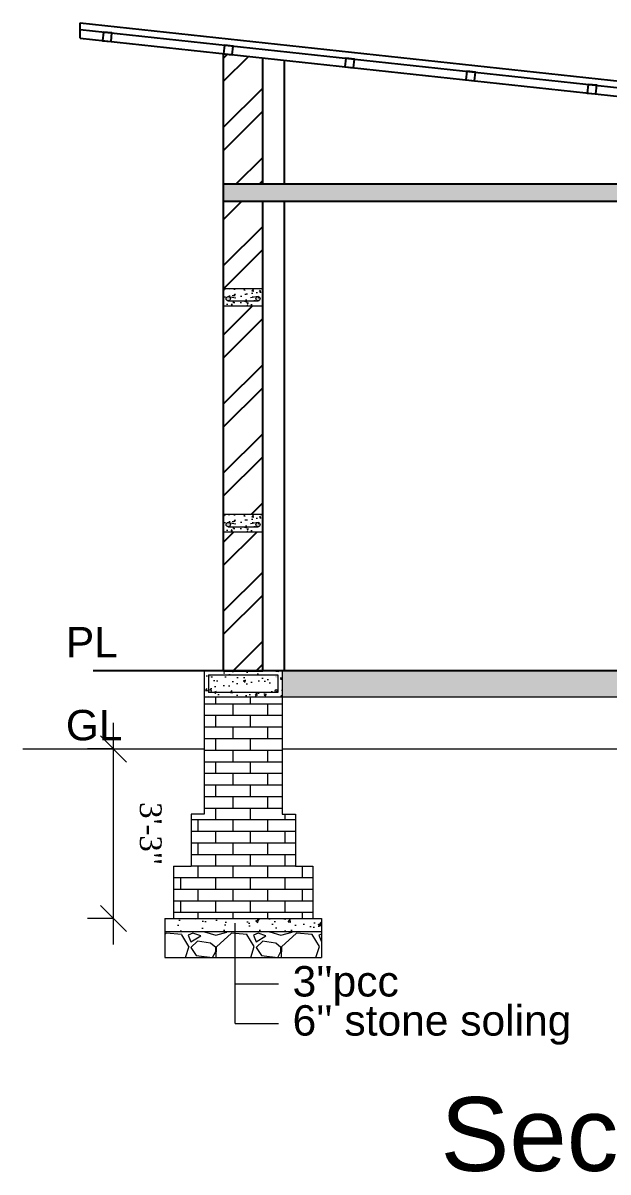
# Model space of a CAD drawing. Header units: inches. Extents: x 45643 to 78083, y -17830 to -3084.
# Drawn here: x 61581.9 to 61716.4, y -17628 to -17363.5 of the extents above; entities that cross this region are included whole.
import ezdxf

# ---------------------------------------------------------------- set-up
doc = ezdxf.new("R2010")
doc.units = ezdxf.units.IN
doc.header["$MEASUREMENT"] = 0
for name, color, linetype, lineweight in [('door', 3, 'Continuous', 13), ('steps', 253, 'Continuous', 20), ('WALL - A', 1, 'Continuous', 40)]:
    doc.layers.add(name, color=color, linetype=linetype, lineweight=lineweight)
doc.styles.get("Standard").update_dxf_attribs({"font": 'times.ttf'})
doc.dimstyles.new('Copy of Standard', dxfattribs={"dimtxt": 5, "dimasz": 6, "dimexe": 6, "dimexo": 12, "dimgap": 6, "dimtad": 1, "dimdec": 0, "dimzin": 0, "dimdsep": 46, "dimlunit": 3, "dimtxsty": 'Standard', "dimblk": 'OBLIQUE', "dimcen": 0.09, "dimdle": 6, "dimclrd": 256, "dimclre": 256, "dimclrt": 256, "dimadec": 0, "dimazin": 0, "dimtfac": 1, "dimtdec": 0, "dimtix": 1, "dimtmove": 2, "dimatfit": 3, "dimfxl": 6, "dimfxlon": 1, "dimtolj": 1, "dimtzin": 0, "dimlwd": 13, "dimlwe": 13, "dimarcsym": 0})
pattern_1 = [(228.0127875, (-299413.127, 13209.2881), (-120, -135), [2.01804, -199.7863207]), (184.96974073, (-299414.47705, 13207.7881), (180, 15), [3.46302, -342.8388714]), (132.51044708, (-299417.92705, 13207.4881), (150, -165), [2.44182, -241.74048894]), (267.273689, (-299423.77705, 13203.7381), (15, 300), [3.15357, -312.2033706]), (292.83365418, (-299423.92705, 13200.5881), (-75, 180), [3.092325, -306.1405969]), (357.273689, (-299422.72705, 13197.7381), (-300, 15), [3.15357, -312.2033706]), (37.69424047, (-299419.57705, 13197.5881), (-195, -150), [4.170435, -412.87272823]), (72.25532837, (-299416.27705, 13200.1381), (105, 330), [3.93732, -389.79482245]), (121.42956562, (-299415.07705, 13203.8881), (-120, 195), [3.16425, -313.26109665]), (175.2363583, (-299416.727, 13206.5881), (165, -15), [3.61248, -177.0114387]), (222.3974378, (-299420.32705, 13206.8881), (-180, -165), [4.67172, -462.5006251]), (138.81407483, (-299408.927, 13203.5881), (-105, 90), [1.594515, -157.8576722]), (171.4692344, (-299410.12705, 13204.6381), (195, -30), [3.033555, -300.32267124]), (225, (-299413.127, 13205.088), (-2e-15, -15), [2.121315, -19.09188844]), (203.1985905, (-299414.177, 13206.888), (75, 30), [1.14237, -113.0942266]), (291.8014095, (-299415.227, 13206.438), (-15, 45), [1.615545, -79.1619271]), (30.9637565, (-299414.627, 13204.938), (45, 30), [2.623935, -84.8403434]), (161.5650512, (-299412.377, 13206.288), (30, -15), [1.897365, -45.5367999]), (16.38954033, (-299423.92705, 13206.4381), (150, 45), [2.658, -263.1426772]), (70.34617594, (-299421.3771, 13207.1881), (-60, -165), [2.229915, -220.7611162]), (293.1985905, (-299412.377, 13209.288), (-30, 75), [2.284725, -111.9518716]), (343.61045967, (-299411.47705, 13207.1881), (-150, 45), [2.658, -263.1426772]), (339.4439548, (-299423.927, 13197.1381), (-75, 30), [2.5632, -125.5968562]), (294.77514057, (-299421.5271, 13196.2381), (-75, 165), [2.14767, -212.61964595]), (66.8014095, (-299412.227, 13194.288), (30, 75), [2.284725, -111.9518716]), (17.35402464, (-299411.32705, 13196.3881), (-195, -60), [2.514465, -248.9313542]), (69.4439548, (-299419.577, 13194.2881), (-30, -75), [1.2816, -126.8784562]), (101.3099325, (-299413.127, 13194.288), (-15, 60), [0.76485, -75.7204427]), (165.9637565, (-299413.277, 13195.038), (45, -15), [3.092325, -58.7542594]), (186.00900596, (-299416.27705, 13195.7881), (150, 15), [2.86575, -283.7088476]), (303.6900675, (-299414.627, 13203.588), (-15, 30), [2.16333, -51.91993913]), (353.15722659, (-299413.42705, 13201.7881), (255, -30), [3.77691, -373.91343936]), (60.9453959, (-299409.677, 13201.3381), (-60, -105), [1.54434, -152.8901121]), (90, (-299408.927, 13202.688), (-15, 15), [0.9, -14.1]), (120.25643716, (-299416.577, 13196.2381), (60, -105), [2.08386, -206.30279984]), (48.0127875, (-299417.627, 13198.0381), (120, 135), [4.03608, -197.7682807]), (0, (-299414.927, 13201.038), (15, 15), [3.9, -11.1]), (325.30484647, (-299411.0271, 13201.0381), (150, -105), [2.37171, -234.7991145]), (254.0546041, (-299409.077, 13199.688), (-15, -60), [2.18403, -107.01761834]), (207.64597536, (-299409.67705, 13197.5881), (-285, -150), [3.555975, -352.04211273]), (175.42607874, (-299412.82705, 13195.9381), (-195, 15), [3.761985, -372.4361011])]
pattern_2 = [(50, (-2695.76, 98999.643), (5.73808146, -0.50201708), [0.6, -6.6]), (355, (-2695.76, 98999.643), (-1.11001067, 6.01753707), [0.48, -5.28]), (100.4514, (-2695.282, 98999.601), (4.62807505, 5.51551634), [0.50992152, -5.6091369]), (46.1842, (-2695.76, 99001.243), (8.5379284, -1.3241521), [0.9, -9.9]), (96.6356, (-2695.048, 99001.1325), (7.47730164, 7.79294297), [0.7648823, -8.413704]), (351.1842, (-2695.76, 99001.243), (7.47729556, 7.7929488), [0.72, -7.92]), (21, (-2694.96, 99000.843), (4.77525642, -3.22095113), [0.6, -6.6]), (326, (-2694.96, 99000.843), (1.94652266, 5.80120036), [0.48, -5.28]), (71.4514, (-2694.562, 99000.5744), (6.72178103, 2.58024397), [0.50992152, -5.6091369]), (37.5, (-2695.76, 98999.6428), (0.097278843, 2.66315083), [0, -5.216, 0, -5.36, 0, -5.3]), (7.5, (-2695.76, 98999.6428), (2.1045563, 3.155293695), [0, -3.056, 0, -5.096, 0, -2.02]), (327.5, (-2697.544, 98999.6428), (4.27057949, -0.180438974), [0, -2, 0, -6.24, 0, -8.28]), (317.5, (-2698.344, 98999.643), (4.66548935, 0.80083986), [0, -2.6, 0, -4.144, 0, -5.88])]

# ---------------------------------------------------------------- blocks, each defined once
blk = doc.blocks.new('_Oblique')
at = {"color": 0, "linetype": 'ByBlock', "lineweight": -2}
blk.add_line((-0.5, -0.5), (0.5, 0.5), dxfattribs=at)
blk = doc.blocks.new('*D1726')
at = {"linetype": 'ByBlock', "lineweight": 13, "transparency": 16777216}
for p, q in [((61602.67, -17575.58), (61602.67, -17524.59)), ((61602.67, -17530.59), (61596.67, -17530.59)), ((61602.67, -17569.58), (61596.67, -17569.58))]:
    blk.add_line(p, q, dxfattribs=at)
at = {"layer": 'Defpoints', "color": 0, "linetype": 'ByBlock', "transparency": 16777216}
for p in [(61602.67, -17530.59), (61614.49, -17530.59), (61614.49, -17569.58)]:
    blk.add_point(p, dxfattribs=at)
at = {"linetype": 'ByBlock', "lineweight": 13, "transparency": 16777216, "xscale": 6, "yscale": 6, "zscale": 6}
for p, rotation in [((61602.67, -17530.59), 90.00136327111544), ((61602.67, -17569.58), 270.0013632711154)]:
    blk.add_blockref('_Oblique', p, dxfattribs=dict(at, rotation=rotation))
at = {"linetype": 'ByBlock', "lineweight": 5, "transparency": 16777216, "insert": (61611.21, -17550.08), "char_height": 5, "attachment_point": 5, "rotation": 270.0014}
blk.add_mtext('\\A1;3\'-3"', dxfattribs=at)

msp = doc.modelspace()

# ---------------------------------------------------------------- hatches: boundary and pattern name
at = {"linetype": 'ByBlock', "lineweight": 5}
h = msp.add_hatch(dxfattribs=at)
h.set_pattern_fill('AR-CONC', scale=0.5, style=0)
h.set_pattern_definition([(50, (15389.0618, 51379.1718), (3.58630091, -0.31376067), [0.375, -4.125]), (355, (15389.0618, 51379.172), (-0.69375667, 3.76096067), [0.3, -3.3]), (100.4514, (15389.3606, 51379.1457), (2.89254691, 3.44719771), [0.31870095, -3.50571056]), (46.1842, (15389.0618, 51380.172), (5.33620524, -0.82759507), [0.5625, -6.1875]), (96.6356, (15389.5064, 51380.103), (4.67331353, 4.87058935), [0.47805144, -5.258565]), (351.1842, (15389.062, 51380.172), (4.67330973, 4.870593), [0.45, -4.95]), (21, (15389.5618, 51379.9218), (2.98453526, -2.01309445), [0.375, -4.125]), (326, (15389.5618, 51379.922), (1.21657666, 3.62575023), [0.3, -3.3]), (71.4514, (15389.8105, 51379.754), (4.20111314, 1.61265248), [0.31870095, -3.50571056]), (37.5, (15389.0618, 51379.1718), (0.060799277, 1.66446927), [0, -3.26, 0, -3.35, 0, -3.3125]), (7.5, (15389.0618, 51379.1718), (1.315347687, 1.97205856), [0, -1.91, 0, -3.185, 0, -1.2625]), (327.5, (15387.9468, 51379.1718), (2.66911218, -0.112774359), [0, -1.25, 0, -3.9, 0, -5.175]), (317.5, (15387.4468, 51379.1718), (2.91593085, 0.50052491), [0, -1.625, 0, -2.59, 0, -3.675])])
h.paths.add_polyline_path([(61636.99, -17424.58), (61627.99, -17424.58), (61627.99, -17428.58), (61636.99, -17428.58)])
edge = h.paths.add_edge_path(flags=16)
edge.add_arc((61635.9, -17427.22), 0.496, 180, 268.058, ccw=False)
edge.add_arc((61635.9, -17427.22), 0.496, 0, 180, ccw=False)
edge.add_arc((61635.9, -17427.22), 0.496, -91.942, 0, ccw=False)
edge.add_line((61635.89, -17427.72), (61629.09, -17427.72))
edge.add_arc((61629.07, -17427.22), 0.496, 180, 271.942, ccw=False)
edge.add_arc((61629.07, -17427.22), 0.496, 0, 180, ccw=False)
edge.add_arc((61629.07, -17427.22), 0.496, -88.058, 0, ccw=False)
edge.add_line((61629.09, -17427.72), (61635.89, -17427.72))
h = msp.add_hatch(color=7, dxfattribs=at)
h.paths.add_polyline_path([(61636.4, -17426.95, 0.414214), (61635.9, -17426.45), (61635.74, -17426.48, 0.315664), (61635.41, -17426.95, 1)])
h.paths.add_polyline_path([(61629.24, -17426.48), (61629.07, -17426.45, 0.414214), (61628.57, -17426.95, 0.404321), (61629.05, -17427.44), (61629.09, -17427.44, 0.404321), (61629.57, -17426.95, 0.315664)])
h = msp.add_hatch(dxfattribs=at)
h.set_pattern_fill('AR-CONC', scale=0.5, style=0)
h.set_pattern_definition([(50, (15389.0618, 51327.1718), (3.58630091, -0.31376067), [0.375, -4.125]), (355, (15389.0618, 51327.172), (-0.69375667, 3.76096067), [0.3, -3.3]), (100.4514, (15389.3606, 51327.1457), (2.89254691, 3.44719771), [0.31870095, -3.50571056]), (46.1842, (15389.0618, 51328.172), (5.33620524, -0.82759507), [0.5625, -6.1875]), (96.6356, (15389.5064, 51328.103), (4.67331353, 4.87058935), [0.47805144, -5.258565]), (351.1842, (15389.062, 51328.172), (4.67330973, 4.870593), [0.45, -4.95]), (21, (15389.5618, 51327.9218), (2.98453526, -2.01309445), [0.375, -4.125]), (326, (15389.5618, 51327.922), (1.21657666, 3.62575023), [0.3, -3.3]), (71.4514, (15389.8105, 51327.754), (4.20111314, 1.61265248), [0.31870095, -3.50571056]), (37.5, (15389.0618, 51327.1718), (0.060799277, 1.66446927), [0, -3.26, 0, -3.35, 0, -3.3125]), (7.5, (15389.0618, 51327.1718), (1.315347687, 1.97205856), [0, -1.91, 0, -3.185, 0, -1.2625]), (327.5, (15387.9468, 51327.1718), (2.66911218, -0.112774359), [0, -1.25, 0, -3.9, 0, -5.175]), (317.5, (15387.4468, 51327.1718), (2.91593085, 0.50052491), [0, -1.625, 0, -2.59, 0, -3.675])])
h.paths.add_polyline_path([(61636.99, -17476.58), (61627.99, -17476.58), (61627.99, -17480.58), (61636.99, -17480.58)])
edge = h.paths.add_edge_path(flags=16)
edge.add_arc((61635.9, -17479.22), 0.496, 180, 268.058, ccw=False)
edge.add_arc((61635.9, -17479.22), 0.496, 0, 180, ccw=False)
edge.add_arc((61635.9, -17479.22), 0.496, -91.942, 0, ccw=False)
edge.add_line((61635.89, -17479.72), (61629.09, -17479.72))
edge.add_arc((61629.07, -17479.22), 0.496, 180, 271.942, ccw=False)
edge.add_arc((61629.07, -17479.22), 0.496, 0, 180, ccw=False)
edge.add_arc((61629.07, -17479.22), 0.496, -88.058, 0, ccw=False)
edge.add_line((61629.09, -17479.72), (61635.89, -17479.72))
h = msp.add_hatch(color=7, dxfattribs=at)
h.paths.add_polyline_path([(61636.4, -17478.95, 0.414214), (61635.9, -17478.45), (61635.74, -17478.48, 0.315664), (61635.41, -17478.95, 1)])
h.paths.add_polyline_path([(61629.24, -17478.48), (61629.07, -17478.45, 0.414214), (61628.57, -17478.95, 0.404321), (61629.05, -17479.44), (61629.09, -17479.44, 0.404321), (61629.57, -17478.95, 0.315664)])
at = {"layer": 'door', "ltscale": 0.5}
h = msp.add_hatch(dxfattribs=at)
h.set_pattern_fill('AR-CONC', color=256, scale=0.8, style=0)
h.set_pattern_definition(pattern_2)
h.paths.add_polyline_path([(61641.49, -17512.58), (61623.49, -17512.58), (61623.49, -17518.58), (61641.49, -17518.58), (61641.49, -17513.53)])
h.paths.add_polyline_path([(61640.49, -17513.53), (61640.49, -17517.58), (61624.49, -17517.58), (61624.49, -17513.53), (61624.79, -17513.53, -0.049683), (61624.85, -17513.53)], flags=16)
h.paths.add_polyline_path([(61640.48, -17513.87, -1), (61639.81, -17513.87, -1)], flags=0)
h.paths.add_polyline_path([(61640.49, -17517.24, -1), (61639.82, -17517.24, -1)], flags=16)
h.paths.add_polyline_path([(61625.16, -17517.24, -1), (61624.49, -17517.24, -1)], flags=16)
h = msp.add_hatch(dxfattribs=at)
h.set_pattern_fill('AR-CONC', color=256, scale=0.8, style=0)
h.set_pattern_definition(pattern_2)
h.paths.add_polyline_path([(61640.49, -17513.53), (61624.49, -17513.53), (61624.49, -17517.58), (61640.49, -17517.58)])
h = msp.add_hatch(color=256, dxfattribs=at)
h.paths.add_polyline_path([(61625.16, -17513.86, 0.385424), (61624.85, -17513.53), (61624.79, -17513.53, 0.385424), (61624.49, -17513.86, 1)])
h.paths.add_polyline_path([(61624.49, -17517.24, 1), (61625.16, -17517.24, 1)])
h.paths.add_polyline_path([(61639.81, -17513.87, 1), (61640.48, -17513.87, 1)])
h.paths.add_polyline_path([(61639.82, -17517.24, 1), (61640.49, -17517.24, 1)])
at = {"layer": 'door', "ltscale": 0.5, "transparency": 33554648}
h = msp.add_hatch(dxfattribs=at)
h.set_pattern_fill('AR-BRSTD', color=256)
h.set_pattern_definition([(0, (-93769.834, 9365.8485), (0, 2.667), []), (90, (-93769.834, 9365.8485), (-4, 2.667), [2.667, -2.667])])
h.paths.add_polyline_path([(61641.49, -17518.58), (61623.49, -17518.58), (61623.49, -17545.58), (61641.49, -17545.58)])
h.paths.add_polyline_path([(61644.49, -17545.58), (61620.49, -17545.58), (61620.49, -17557.58), (61641.49, -17557.58), (61644.49, -17557.58)])
h.paths.add_polyline_path([(61648.49, -17557.58), (61641.49, -17557.58), (61620.49, -17557.58), (61616.49, -17557.58), (61616.49, -17569.58), (61648.49, -17569.58)])
at = {"layer": 'door', "ltscale": 0.5}
h = msp.add_hatch(dxfattribs=at)
h.set_pattern_fill('AR-CONC', color=256, style=0)
h.set_pattern_definition([(50, (56864.7475, 50873.3015), (7.17260183, -0.62752135), [0.75, -8.25]), (355, (56864.7475, 50873.3015), (-1.3875133, 7.5219213), [0.6, -6.6]), (100.4514, (56865.345, 50873.249), (5.7850938, 6.8943954), [0.6374019, -7.0114211]), (46.1842, (56864.7475, 50875.3015), (10.6724105, -1.6551901), [1.125, -12.375]), (96.6356, (56865.637, 50875.164), (9.346627, 9.7411787), [0.9561029, -10.51713]), (351.1842, (56864.748, 50875.301), (9.3466195, 9.741186), [0.9, -9.9]), (21, (56865.7475, 50874.8015), (5.9690705, -4.0261889), [0.75, -8.25]), (326, (56865.7475, 50874.8015), (2.4331533, 7.25150045), [0.6, -6.6]), (71.4514, (56866.245, 50874.466), (8.4022263, 3.225305), [0.6374019, -7.0114211]), (37.5, (56864.7475, 50873.3015), (0.12159855, 3.32893854), [0, -6.52, 0, -6.7, 0, -6.625]), (7.5, (56864.7475, 50873.3015), (2.63069537, 3.94411712), [0, -3.82, 0, -6.37, 0, -2.525]), (327.5, (56862.5175, 50873.3015), (5.33822436, -0.22554872), [0, -2.5, 0, -7.8, 0, -10.35]), (317.5, (56861.5175, 50873.3015), (5.8318617, 1.00104982), [0, -3.25, 0, -5.18, 0, -7.35])])
h.paths.add_polyline_path([(61650.49, -17569.58), (61614.49, -17569.58), (61614.49, -17572.58), (61650.49, -17572.58)])
at = {"layer": 'door', "ltscale": 0.5, "transparency": 33554648}
h = msp.add_hatch(dxfattribs=at)
h.set_pattern_fill('GRAVEL', color=256, scale=15)
h.set_pattern_definition(pattern_1)
h.paths.add_polyline_path([(61630.64, -17572.58), (61614.49, -17572.58), (61614.49, -17578.58), (61630.64, -17578.58)])
h = msp.add_hatch(dxfattribs=at)
h.set_pattern_fill('GRAVEL', color=256, scale=15)
h.set_pattern_definition(pattern_1)
h.paths.add_polyline_path([(61650.49, -17578.58), (61650.49, -17572.58), (61630.64, -17572.58), (61630.64, -17578.58)])
at = {"layer": 'steps', "ltscale": 0.3}
h = msp.add_hatch(dxfattribs=at)
h.set_pattern_fill('AR-CONC', scale=0.8, style=0)
h.set_pattern_definition([(50, (6209.5605, -2881.9146), (5.73808146, -0.50201708), [0.6, -6.6]), (355, (6209.5605, -2881.9146), (-1.11001067, 6.01753707), [0.48, -5.28]), (100.451444, (6210.0387, -2881.9565), (4.6280708, 5.51551993), [0.50992154, -5.6091369]), (46.1842, (6209.5605, -2880.3146), (8.53793065, -1.32415425), [0.9, -9.9]), (96.635635, (6210.272, -2880.425), (7.4772956, 7.7929488), [0.7648827, -8.4137101]), (351.184164, (6209.5605, -2880.315), (7.4772956, 7.7929488), [0.72, -7.92]), (21, (6210.3605, -2880.7146), (4.7752564, -3.22095113), [0.6, -6.6]), (326, (6210.3605, -2880.7146), (1.94652266, 5.80120036), [0.48, -5.28]), (71.451445, (6210.7584, -2880.983), (6.721779, 2.5802492), [0.5099215, -5.6091369]), (37.5, (6209.5605, -2881.9146), (0.09727884, 2.66315083), [0, -5.216, 0, -5.36, 0, -5.3]), (7.5, (6209.5605, -2881.9146), (2.1045563, 3.1552937), [0, -3.056, 0, -5.096, 0, -2.02]), (327.5, (6207.7765, -2881.9146), (4.27057949, -0.18043897), [0, -2, 0, -6.24, 0, -8.28]), (317.5, (6206.9765, -2881.9146), (4.66548935, 0.80083986), [0, -2.6, 0, -4.144, 0, -5.88])])
h.paths.add_polyline_path([(61762, -17400.58), (61627.99, -17400.58), (61627.99, -17404.58), (61905.5, -17404.58), (61905.5, -17400.58)])
h = msp.add_hatch(dxfattribs=at)
h.set_pattern_fill('AR-CONC', scale=0.8, style=0)
h.set_pattern_definition([(50, (61767.487, -17515.579), (5.73808, -0.50202), [0.6, -6.6]), (355, (61767.487, -17515.579), (-1.11, 6.01754), [0.48, -5.28]), (100.4514, (61767.965, -17515.621), (4.62807, 5.51552), [0.50992, -5.60914]), (46.184, (61767.487, -17513.979), (8.53793, -1.32415), [0.9, -9.9]), (96.636, (61768.1985, -17514.0895), (7.4773, 7.79295), [0.7649, -8.4137]), (351.184, (61767.487, -17513.979), (7.4773, 7.79295), [0.72, -7.92]), (21, (61768.287, -17514.379), (4.77526, -3.22095), [0.6, -6.6]), (326, (61768.287, -17514.379), (1.94652, 5.8012), [0.48, -5.28]), (71.4514, (61768.685, -17514.6476), (6.72178, 2.58025), [0.50992, -5.60914]), (37.5, (61767.487, -17515.5791), (0.09728, 2.66315), [0, -5.216, 0, -5.36, 0, -5.3]), (7.5, (61767.487, -17515.5791), (2.104556, 3.155294), [0, -3.056, 0, -5.096, 0, -2.02]), (327.5, (61765.703, -17515.5791), (4.27058, -0.18044), [0, -2, 0, -6.24, 0, -8.28]), (317.5, (61764.903, -17515.579), (4.66549, 0.80084), [0, -2.6, 0, -4.144, 0, -5.88])])
h.paths.add_polyline_path([(61892, -17512.58), (61641.49, -17512.58), (61641.49, -17518.58), (61892, -17518.58)])
at = {"layer": 'WALL - A', "lineweight": 25}
h = msp.add_hatch(dxfattribs=at)
h.set_pattern_fill('ANSI32', color=256, scale=30, style=0)
h.set_pattern_definition([(45, (6209.56, -2881.915), (-7.9549513, 7.9549513), []), (45, (6214.864, -2881.915), (-7.9549513, 7.9549513), [])])
h.paths.add_polyline_path([(61636.99, -17428.58), (61627.99, -17428.58), (61627.99, -17476.58), (61636.99, -17476.58)])
h.paths.add_polyline_path([(61627.99, -17424.58), (61636.99, -17424.58), (61636.99, -17404.58), (61627.99, -17404.58)])
h.paths.add_polyline_path([(61636.99, -17371.55), (61627.99, -17370.58), (61627.99, -17400.58), (61636.99, -17400.58)])
h.paths.add_polyline_path([(61636.99, -17480.58), (61627.99, -17480.58), (61627.99, -17512.58), (61636.99, -17512.58)])

# ---------------------------------------------------------------- linework, layer by layer
for p, q in [((61594.99, -17363.49), (61938.5, -17400.63)), ((61594.99, -17367.01), (61594.99, -17363.49)), ((61594.99, -17365), (61938.5, -17402.13)), ((61594.99, -17367.01), (61938.5, -17404.15)), ((61627.99, -17400.58), (61627.99, -17370.58)), ((61636.99, -17400.58), (61636.99, -17371.55)), ((61641.99, -17400.58), (61641.99, -17372.09)), ((61905.5, -17400.58), (61627.99, -17400.58)), ((61627.99, -17512.58), (61627.99, -17400.58)), ((61905.5, -17404.58), (61627.99, -17404.58)), ((61636.99, -17512.58), (61636.99, -17404.58)), ((61641.99, -17512.58), (61641.99, -17404.58)), ((61627.99, -17512.58), (61597.99, -17512.58)), ((61910, -17512.58), (61627.99, -17512.58)), ((61627.99, -17512.58), (61636.99, -17512.58))]:
    msp.add_line(p, q)
at = {"color": 7, "linetype": 'ByBlock', "lineweight": 5}
for p, q in [((61627.99, -17424.58), (61636.99, -17424.58)), ((61629.05, -17427.44), (61635.9, -17427.44)), ((61629.07, -17426.45), (61630.82, -17426.76)), ((61635.9, -17426.45), (61634.16, -17426.76)), ((61627.99, -17428.58), (61636.99, -17428.58)), ((61627.99, -17428.58), (61636.99, -17428.58)), ((61627.99, -17476.58), (61636.99, -17476.58)), ((61629.07, -17478.45), (61630.82, -17478.76)), ((61635.9, -17478.45), (61634.16, -17478.76)), ((61627.99, -17480.58), (61636.99, -17480.58)), ((61627.99, -17480.58), (61636.99, -17480.58)), ((61629.05, -17479.44), (61635.9, -17479.44)), ((61630.64, -17593.74), (61630.64, -17570.68)), ((61630.64, -17584.65), (61640.64, -17584.65)), ((61630.64, -17593.74), (61640.64, -17593.74))]:
    msp.add_line(p, q, dxfattribs=at)
at = {"color": 7, "linetype": 'ByBlock', "lineweight": 5, "ltscale": 10}
for p, q in [((61581.85, -17530.59), (61623.49, -17530.59)), ((61641.49, -17530.59), (61752.99, -17530.58))]:
    msp.add_line(p, q, dxfattribs=at)
for points in [[(61600.12, -17367.57), (61602.11, -17367.78), (61602.32, -17365.79), (61600.34, -17365.58)], [(61627.99, -17370.58), (61629.98, -17370.79), (61630.19, -17368.81), (61628.2, -17368.59)], [(61655.85, -17373.59), (61657.84, -17373.81), (61658.06, -17371.82), (61656.07, -17371.6)], [(61683.72, -17376.6), (61685.71, -17376.82), (61685.92, -17374.83), (61683.93, -17374.62)], [(61711.58, -17379.62), (61713.57, -17379.83), (61713.79, -17377.84), (61711.8, -17377.63)]]:
    msp.add_lwpolyline(points, close=True)
at = {"color": 7, "linetype": 'ByBlock', "lineweight": 5}
for centre in [(61629.07, -17426.95), (61635.9, -17426.95), (61629.07, -17478.95), (61635.9, -17478.95)]:
    msp.add_circle(centre, 0.496, dxfattribs=at)
at = {"layer": 'door', "ltscale": 0.5}
for p, q in [((61623.49, -17512.58), (61623.49, -17545.58)), ((61641.49, -17512.58), (61641.49, -17545.58)), ((61624.49, -17513.53), (61624.49, -17517.58)), ((61624.49, -17513.53), (61640.49, -17513.53)), ((61640.49, -17513.53), (61640.49, -17517.58)), ((61640.49, -17517.58), (61624.49, -17517.58)), ((61623.49, -17518.58), (61641.49, -17518.58)), ((61627.99, -17518.58), (61892, -17518.58)), ((61620.49, -17545.58), (61620.49, -17557.58)), ((61623.49, -17545.58), (61620.49, -17545.58)), ((61641.49, -17545.58), (61644.49, -17545.58)), ((61644.49, -17545.58), (61644.49, -17557.58)), ((61616.49, -17557.58), (61620.49, -17557.58)), ((61616.49, -17557.58), (61616.49, -17569.58)), ((61644.49, -17557.58), (61648.49, -17557.58)), ((61648.49, -17557.58), (61648.49, -17569.58)), ((61614.49, -17569.58), (61650.49, -17569.58)), ((61614.49, -17569.58), (61614.49, -17578.58)), ((61650.49, -17569.58), (61650.49, -17578.58)), ((61614.49, -17572.58), (61650.49, -17572.58)), ((61614.49, -17578.58), (61650.49, -17578.58))]:
    msp.add_line(p, q, dxfattribs=at)
for centre in [(61624.82, -17517.24), (61640.15, -17517.24)]:
    msp.add_circle(centre, 0.335, dxfattribs=at)

# ---------------------------------------------------------------- texts
at = {"color": 7, "linetype": 'ByBlock', "lineweight": 5}
for s, insert, char_height, width, attachment_point in [('{\\fArial CE|b0|i0|c0|p34;PL}', (61591.71, -17502.51), 7, 174.1012, 1), ('{\\fArial CE|b0|i0|c0|p34;GL}', (61591.71, -17521.6), 7, 174.1012, 1), ("{\\fArial CE|b0|i0|c238|p34;3'}'{\\fArial CE|b0|i0|c238|p34;pcc}", (61643.85, -17580.56), 7, 174.1012, 1), ("{\\fArial CE|b0|i0|c0|p34;6\\fArial CE|b0|i0|c238|p34;'}'{\\fArial CE|b0|i0|c238|p34; \\fArial CE|b0|i0|c0|p34;stone\\fArial CE|b0|i0|c238|p34; soling}", (61643.85, -17589.56), 7, 174.1012, 1), ('{\\fArial CE|b0|i0|c238|p34;\\P\\H2.8333x;Section at A-A}', (61753.75, -17614.33), 6, 232.9624, 5)]:
    msp.add_mtext(s, dxfattribs=dict(at, insert=insert, char_height=char_height, width=width, attachment_point=attachment_point))

# ---------------------------------------------------------------- dimensions: what is measured, and where the dimension line sits
dim = msp.add_aligned_dim(p1=(61614.49, -17569.58), p2=(61614.49, -17530.59), distance=11.82, dimstyle='Copy of Standard', dxfattribs=at)
dim.commit()
dim.dimension.update_dxf_attribs({"geometry": '*D1726', "text_midpoint": (61611.21, -17550.08)})

doc.saveas('drawing.dxf')
